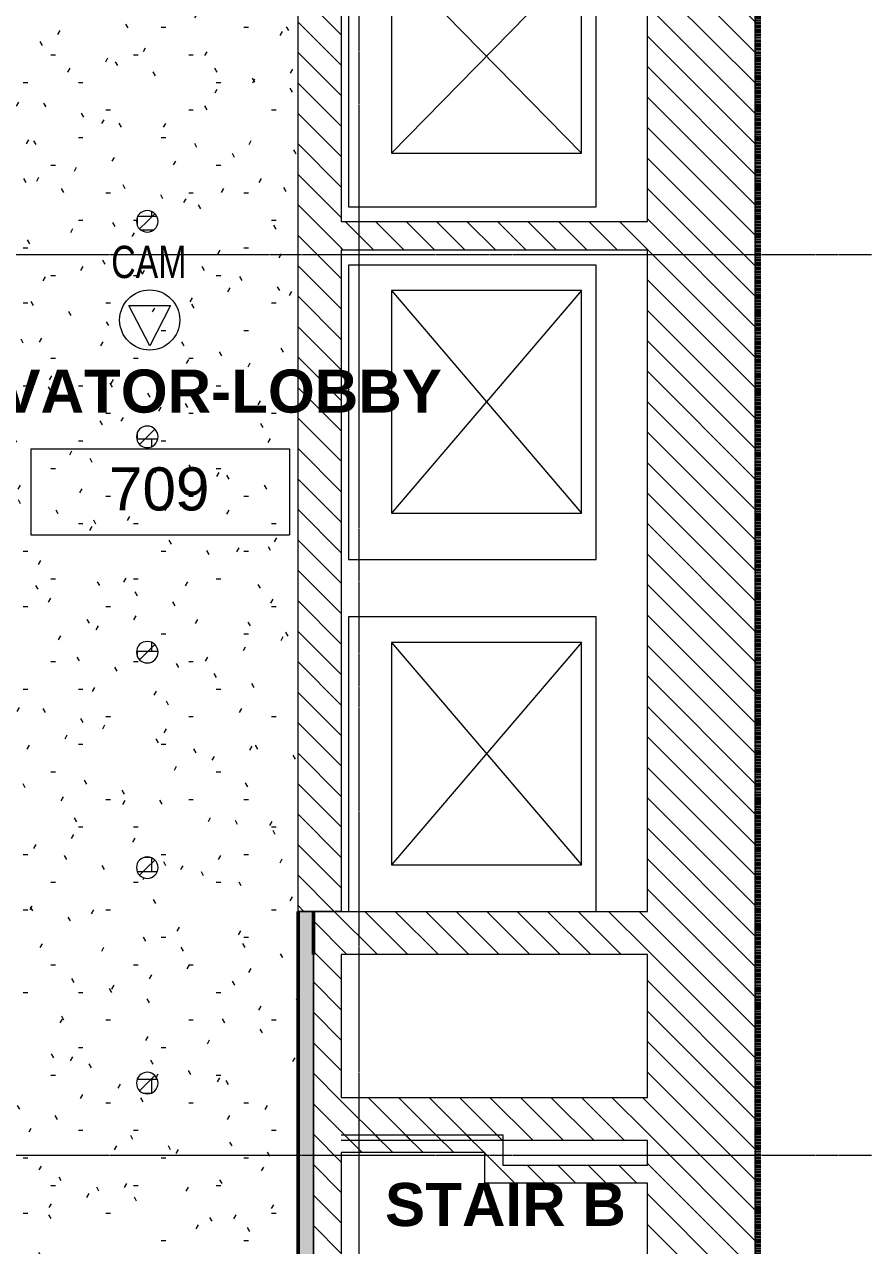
# Model space of a CAD drawing. Header units: inches. Extents: x -956 to 1409, y -1120 to 895.
# Drawn here: x 730 to 965.8, y -1.4 to 338.7 of the extents above; entities that cross this region are included whole.
import ezdxf

# ---------------------------------------------------------------- set-up
doc = ezdxf.new("R2010")
doc.units = ezdxf.units.IN
doc.header["$MEASUREMENT"] = 0
for name, pattern in [('Double Dash 3_8_', [1, 0.375, -0.125, 0.125, -0.125, 0.125, -0.125]), ('Grid Line', [0.875, 0.5, -0.125, 0.125, -0.125]), ('Grid Line 1_2_', [0.875, 0.5, -0.125, 0.125, -0.125]), ('Grid Line 1_4_', [0.4375, 0.25, -0.0625, 0.0625, -0.0625])]:
    doc.linetypes.add(name, pattern=pattern)
for name, color, linetype, lineweight in [('A-ANNO-NOTE', 131, 'Continuous', 9), ('A-AREA-IDEN', 2, 'Continuous', 9), ('A-CLNG', 13, 'Continuous', 13), ('A-CLNG-PATT', 13, 'Continuous', 13), ('A-DETL', 90, 'Continuous', 9), ('A-DETL-GENF', 92, 'Continuous', 13), ('A-WALL', 113, 'Continuous', 13), ('A-WALL-PATT', 111, 'Continuous', 13), ('E-LITE-EQPM', 33, 'Continuous', 9), ('I-WALL', 2, 'Continuous', 13), ('Q-SPCQ', 91, 'Continuous', 13), ('S-GRID', 1, 'Continuous', 9)]:
    doc.layers.add(name, color=color, linetype=linetype, lineweight=lineweight)
doc.styles.add('Arial_1', font='arial.ttf', dxfattribs={"width": 0.75, "height": 9})
doc.styles.add('Arial_2', font='arial.ttf', dxfattribs={"height": 12})
doc.styles.add('Arial_B', font='arialbd.ttf', dxfattribs={"height": 12})
pattern_1 = [(135, (0, 0), (-4.24264, -4.24264), [])]

# ---------------------------------------------------------------- blocks, each defined once
blk = doc.blocks.new('Elevator-Traction-Schindler-3300MRL-Side_Door - 2500 LBS 2-1058248-7TH FLOOR TELECOM RCP')
at = {"layer": 'A-DETL-GENF', "color": 9, "lineweight": 9}
for p, q in [((-27, 26.4375), (27, -26.4375)), ((-27, -26.4375), (27, 26.4375))]:
    blk.add_line(p, q, dxfattribs=at)
at = {"layer": 'Q-SPCQ', "color": 9, "lineweight": 9}
for p, q in [((-34.07874, 30.524114), (-34.07874, -38.475886)), ((41.92126, 30.524114), (-34.07874, 30.524114)), ((41.92126, -38.475886), (41.92126, 30.524114)), ((27, 26.4375), (-27, 26.4375)), ((-27, 26.4375), (-27, -26.4375)), ((27, -26.4375), (27, 26.4375)), ((-27, -26.4375), (27, -26.4375)), ((-34.07874, -38.475886), (41.92126, -38.475886))]:
    blk.add_line(p, q, dxfattribs=at)
blk = doc.blocks.new('Elevator-Traction-Schindler-3300MRL-Side_Door - 2500 LBS-1057707-7TH FLOOR TELECOM RCP')
at = {"layer": 'A-DETL-GENF', "color": 9, "lineweight": 9}
for p, q in [((-31, 26.4375), (31, -26.4375)), ((-31, -26.4375), (31, 26.4375))]:
    blk.add_line(p, q, dxfattribs=at)
at = {"layer": 'Q-SPCQ', "color": 9, "lineweight": 9}
for p, q in [((-38.07874, 30.524114), (-38.07874, -38.475886)), ((43.92126, 30.524114), (-38.07874, 30.524114)), ((43.92126, -38.475886), (43.92126, 30.524114)), ((31, 26.4375), (-31, 26.4375)), ((-31, 26.4375), (-31, -26.4375)), ((31, -26.4375), (31, 26.4375)), ((-31, -26.4375), (31, -26.4375)), ((-38.07874, -38.475886), (43.92126, -38.475886))]:
    blk.add_line(p, q, dxfattribs=at)
blk = doc.blocks.new('FP_30-7TH FLOOR TELECOM RCP')
at = {"layer": 'A-CLNG-PATT', "color": 253}
for p, q in [((761.34, 224.87), (761.34, 223.3)), ((761.22, 223.3), (767.07, 223.3)), ((765.34, 223.3), (765.34, 221.15))]:
    blk.add_line(p, q, dxfattribs=at)
blk = doc.blocks.new('FP_31-7TH FLOOR TELECOM RCP')
at = {"layer": 'A-CLNG-PATT', "color": 253}
for p, q in [((761.19, 164.21), (767.1, 164.21)), ((761.34, 164.21), (761.34, 162.9)), ((765.34, 166.61), (765.34, 164.21))]:
    blk.add_line(p, q, dxfattribs=at)
blk = doc.blocks.new('FP_32-7TH FLOOR TELECOM RCP')
at = {"layer": 'A-CLNG-PATT', "color": 253}
for p, q in [((763.34, 106.77), (764.95, 106.77)), ((765.34, 106.61), (765.34, 102.79)), ((761.38, 102.79), (766.92, 102.79))]:
    blk.add_line(p, q, dxfattribs=at)
blk = doc.blocks.new('FP_33-7TH FLOOR TELECOM RCP')
at = {"layer": 'A-CLNG-PATT', "color": 253}
for p, q in [((761.39, 44.99), (766.91, 44.99)), ((765.34, 44.99), (765.34, 43.01)), ((621.34, 43.13), (621.34, 43.01)), ((621.34, 43.01), (621.34, 42.01)), ((629.34, 43.13), (629.34, 43.01)), ((629.34, 43.01), (629.34, 42.01)), ((763.24, 41.04), (765.05, 41.04)), ((765.34, 43.01), (765.34, 41.15))]:
    blk.add_line(p, q, dxfattribs=at)
blk = doc.blocks.new('FP_36-7TH FLOOR TELECOM RCP')
at = {"layer": 'A-CLNG-PATT', "color": 253}
for p, q in [((765.34, 286.61), (765.34, 285.36)), ((761.34, 284.87), (761.34, 282.9)), ((761.54, 285.36), (766.75, 285.36)), ((762.34, 281.52), (765.96, 281.52)), ((765.34, 281.52), (765.34, 281.15))]:
    blk.add_line(p, q, dxfattribs=at)
blk = doc.blocks.new('7th Floor Vault5 - 7th Floor Vault-3167908-7TH FLOOR TELECOM RCP')
at = {"layer": 'A-CLNG', "color": 9, "lineweight": 9}
for name in ['FP_36-7TH FLOOR TELECOM RCP', 'FP_30-7TH FLOOR TELECOM RCP', 'FP_31-7TH FLOOR TELECOM RCP', 'FP_32-7TH FLOOR TELECOM RCP', 'FP_33-7TH FLOOR TELECOM RCP']:
    blk.add_blockref(name, (0, 0), dxfattribs=at)
blk = doc.blocks.new('Downlight - Recessed Can - 6_ Incandescent - 277V-3276897-7TH FLOOR TELECOM RCP')
at = {"layer": 'E-LITE-EQPM', "color": 9}
for q in [(-2.12, -2.12), (2.12, 2.12)]:
    blk.add_line((0, 0), q, dxfattribs=at)
for start, end in [(360, 180), (180, 360)]:
    blk.add_arc((0, 0), 3, start, end, dxfattribs=at)
blk = doc.blocks.new('18433_1 - AEO NY - CENTRAL_rvt-1-7TH FLOOR TELECOM RCP')
at = {"layer": 'A-CLNG-PATT'}
h = blk.add_hatch(dxfattribs=at)
h.set_pattern_fill('FP_12', color=253, style=0, pattern_type=2)
h.set_pattern_definition([(0, (0, 0), (30.72, 7.68), [1.267, -21.773, 1.267, -21.773, -122.88]), (0, (0, 0), (30.72, 7.68), [-46.08, 1.267, -44.813, 1.267, -21.773, -53.76]), (0, (0, 0), (30.72, 7.68), [-115.2, 1.267, -14.093, 1.267, -37.133]), (120, (11.52, 3.84), (-22.011075, 22.7643), [1.267, -21.773, 1.267, -21.773, -122.88]), (120, (11.52, 3.84), (-22.011075, 22.7643), [-46.08, 1.267, -44.813, 1.267, -21.773, -53.76]), (120, (11.52, 3.84), (-22.011075, 22.7643), [-115.2, 1.267, -14.093, 1.267, -37.133]), (240, (15.36, 19.2), (-8.708925, -30.4443), [1.267, -21.773, 1.267, -21.773, -122.88]), (240, (15.36, 19.2), (-8.708925, -30.4443), [-46.08, 1.267, -44.813, 1.267, -21.773, -53.76]), (240, (15.36, 19.2), (-8.708925, -30.4443), [-115.2, 1.267, -14.093, 1.267, -37.133])])
h.paths.add_polyline_path([(797.65, -48.37), (798.15, -48.37), (798.15, -20.37), (806.15, -20.37), (806.15, 520.13), (722.15, 520.13), (722.15, 386.72), (728.15, 386.72), (728.15, 338.72), (722.15, 338.72), (722.15, 206.72), (728.15, 206.72), (728.15, 158.72), (722.15, 158.72), (722.15, -48.37), (795.84, -48.37)], flags=0)
h.paths.add_polyline_path([(764.15, -19.12), (763.37, -19.02), (762.65, -18.72), (762.03, -18.24), (761.55, -17.62), (761.25, -16.9), (761.15, -16.12), (761.25, -15.34), (761.55, -14.62), (762.03, -14), (762.65, -13.52), (763.37, -13.22), (764.15, -13.12), (764.92, -13.22), (765.65, -13.52), (766.27, -14), (766.75, -14.62), (767.05, -15.34), (767.15, -16.12), (767.05, -16.9), (766.75, -17.62), (766.27, -18.24), (765.65, -18.72), (764.92, -19.02)], flags=0)
h.paths.add_polyline_path([(764.15, 40.88), (763.37, 40.98), (762.65, 41.28), (762.03, 41.76), (761.55, 42.38), (761.25, 43.1), (761.15, 43.88), (761.25, 44.66), (761.55, 45.38), (762.03, 46), (762.65, 46.48), (763.37, 46.78), (764.15, 46.88), (764.92, 46.78), (765.65, 46.48), (766.27, 46), (766.75, 45.38), (767.05, 44.66), (767.15, 43.88), (767.05, 43.1), (766.75, 42.38), (766.27, 41.76), (765.65, 41.28), (764.92, 40.98)], flags=0)
h.paths.add_polyline_path([(764.15, 100.88), (763.37, 100.98), (762.65, 101.28), (762.03, 101.76), (761.55, 102.38), (761.25, 103.1), (761.15, 103.88), (761.25, 104.66), (761.55, 105.38), (762.03, 106), (762.65, 106.48), (763.37, 106.78), (764.15, 106.88), (764.92, 106.78), (765.65, 106.48), (766.27, 106), (766.75, 105.38), (767.05, 104.66), (767.15, 103.88), (767.05, 103.1), (766.75, 102.38), (766.27, 101.76), (765.65, 101.28), (764.92, 100.98)], flags=0)
h.paths.add_polyline_path([(764.15, 160.88), (763.37, 160.98), (762.65, 161.28), (762.03, 161.76), (761.55, 162.38), (761.25, 163.1), (761.15, 163.88), (761.25, 164.66), (761.55, 165.38), (762.03, 166), (762.65, 166.48), (763.37, 166.78), (764.15, 166.88), (764.92, 166.78), (765.65, 166.48), (766.27, 166), (766.75, 165.38), (767.07, 164.5), (767.15, 163.88), (767.05, 163.1), (766.75, 162.38), (766.27, 161.76), (765.65, 161.28), (764.92, 160.98)], flags=0)
h.paths.add_polyline_path([(764.15, 220.88), (763.37, 220.98), (762.65, 221.28), (762.03, 221.76), (761.55, 222.38), (761.25, 223.1), (761.15, 223.88), (761.25, 224.66), (761.55, 225.38), (762.03, 226), (762.65, 226.48), (763.37, 226.78), (764.15, 226.88), (764.92, 226.78), (765.65, 226.48), (766.27, 226), (766.75, 225.38), (767.05, 224.66), (767.15, 223.88), (767.05, 223.1), (766.75, 222.38), (766.27, 221.76), (765.65, 221.28), (764.92, 220.98)], flags=0)
h.paths.add_polyline_path([(764.15, 280.88), (763.37, 280.98), (762.65, 281.28), (762.03, 281.76), (761.55, 282.38), (761.25, 283.1), (761.15, 283.88), (761.25, 284.66), (761.55, 285.38), (762.03, 286), (762.65, 286.48), (763.37, 286.78), (764.15, 286.88), (764.92, 286.78), (765.65, 286.48), (766.27, 286), (766.75, 285.38), (767.05, 284.66), (767.15, 283.88), (767.05, 283.1), (766.75, 282.38), (766.27, 281.76), (765.65, 281.28), (764.92, 280.98)], flags=0)
h.paths.add_polyline_path([(764.15, 340.88), (763.37, 340.98), (762.65, 341.28), (762.03, 341.76), (761.55, 342.38), (761.25, 343.1), (761.15, 343.88), (761.25, 344.66), (761.55, 345.38), (762.03, 346), (762.65, 346.48), (763.37, 346.78), (764.15, 346.88), (764.92, 346.78), (765.65, 346.48), (766.27, 346), (766.75, 345.38), (767.05, 344.66), (767.15, 343.88), (767.05, 343.1), (766.75, 342.38), (766.27, 341.76), (765.65, 341.28), (764.92, 340.98)], flags=0)
h.paths.add_polyline_path([(764.15, 400.88), (763.37, 400.98), (762.65, 401.28), (762.03, 401.76), (761.55, 402.38), (761.25, 403.1), (761.15, 403.88), (761.25, 404.66), (761.55, 405.38), (762.03, 406), (762.65, 406.48), (763.37, 406.78), (764.15, 406.88), (764.92, 406.78), (765.65, 406.48), (766.27, 406), (766.75, 405.38), (767.05, 404.66), (767.15, 403.88), (767.05, 403.1), (766.75, 402.38), (766.27, 401.76), (765.65, 401.28), (764.92, 400.98)], flags=0)
h.paths.add_polyline_path([(764.15, 460.88), (763.37, 460.98), (762.65, 461.28), (762.03, 461.76), (761.55, 462.38), (761.25, 463.1), (761.15, 463.88), (761.25, 464.66), (761.55, 465.38), (762.03, 466), (762.65, 466.48), (763.37, 466.78), (764.15, 466.88), (764.92, 466.78), (765.65, 466.48), (766.27, 466), (766.75, 465.38), (767.05, 464.66), (767.15, 463.88), (767.05, 463.1), (766.75, 462.38), (766.27, 461.76), (765.65, 461.28), (764.92, 460.98)], flags=0)
at = {"layer": 'A-WALL-PATT', "lineweight": 9}
h = blk.add_hatch(dxfattribs=at)
h.set_pattern_fill('FP_1', color=9, style=0, pattern_type=2)
h.set_pattern_definition(pattern_1)
h.paths.add_polyline_path([(933.4, -243.24), (933.4, 797.38), (903.4, 797.38), (903.4, -243.24)], flags=0)
h = blk.add_hatch(dxfattribs=at)
h.set_pattern_fill('FP_1', color=9, style=0, pattern_type=2)
h.set_pattern_definition(pattern_1)
h.paths.add_polyline_path([(806.15, 91.71), (818.15, 91.71), (818.15, 468.96), (806.15, 468.96), (806.15, 95.24)], flags=0)
h = blk.add_hatch(dxfattribs=at)
h.set_pattern_fill('FP_1', color=9, style=0, pattern_type=2)
h.set_pattern_definition(pattern_1)
h.paths.add_polyline_path([(903.4, 275.88), (903.4, 283.88), (818.15, 283.88), (818.15, 275.88), (877.14, 275.88)], flags=0)
at = {"layer": 'A-WALL-PATT'}
blk.add_hatch(color=253, dxfattribs=at).paths.add_polyline_path([(806.15, -20.37), (810.4, -20.37), (810.4, 91.71), (806.15, 91.71), (806.15, -8.65)], flags=0)
at = {"layer": 'A-WALL-PATT', "lineweight": 9}
h = blk.add_hatch(dxfattribs=at)
h.set_pattern_fill('FP_1', color=9, style=0, pattern_type=2)
h.set_pattern_definition(pattern_1)
h.paths.add_polyline_path([(877.14, 79.71), (903.4, 79.71), (903.4, 91.71), (810.4, 91.71), (810.4, 79.71), (836.49, 79.71)], flags=0)
h = blk.add_hatch(dxfattribs=at)
h.set_pattern_fill('FP_1', color=9, style=0, pattern_type=2)
h.set_pattern_definition(pattern_1)
h.paths.add_polyline_path([(810.15, -143.99), (818.15, -143.99), (818.15, 79.71), (810.4, 79.71), (810.4, -20.37), (810.15, -20.37), (810.15, -112.53)], flags=0)
h = blk.add_hatch(dxfattribs=at)
h.set_pattern_fill('FP_1', color=9, style=0, pattern_type=2)
h.set_pattern_definition(pattern_1)
h.paths.add_polyline_path([(877.14, 27.88), (903.4, 27.88), (903.4, 39.88), (818.15, 39.88), (818.15, 27.88), (836.49, 27.88)], flags=0)
h = blk.add_hatch(dxfattribs=at)
h.set_pattern_fill('FP_1', color=9, style=0, pattern_type=2)
h.set_pattern_definition(pattern_1)
h.paths.add_polyline_path([(858.15, 24.51), (858.15, 29.51), (818.15, 29.51), (818.15, 24.51), (836.49, 24.51)], flags=0)
h = blk.add_hatch(dxfattribs=at)
h.set_pattern_fill('FP_1', color=9, style=0, pattern_type=2)
h.set_pattern_definition(pattern_1)
h.paths.add_polyline_path([(858.15, 16.01), (863.15, 16.01), (863.15, 29.51), (858.15, 29.51), (858.15, 24.51)], flags=0)
h = blk.add_hatch(dxfattribs=at)
h.set_pattern_fill('FP_1', color=9, style=0, pattern_type=2)
h.set_pattern_definition(pattern_1)
h.paths.add_polyline_path([(903.4, 16.01), (903.4, 21.01), (863.15, 21.01), (863.15, 16.01), (877.14, 16.01)], flags=0)
at = {"layer": 'A-CLNG', "color": 253}
for centre, start, end in [((764.15, 283.88), 0, 180), ((764.15, 283.88), 180, 0), ((764.15, 223.88), 0, 180), ((764.15, 223.88), 180, 0), ((764.15, 163.88), 0, 180), ((764.15, 163.88), 180, 360), ((764.15, 103.88), 0, 180), ((764.15, 103.88), 180, 360), ((764.15, 43.88), 0, 180), ((764.15, 43.88), 180, 360)]:
    blk.add_arc(centre, 3, start, end, dxfattribs=at)
at = {"layer": 'A-WALL', "color": 53, "lineweight": 20}
for p, q in [((933.4, 797.38), (933.4, -243.24)), ((806.15, 91.71), (806.15, 468.96)), ((818.15, 367.63), (818.15, 283.88)), ((903.4, 283.88), (903.4, 367.63)), ((818.15, 283.88), (903.4, 283.88)), ((903.4, 275.88), (818.15, 275.88)), ((818.15, 275.88), (818.15, 91.71)), ((903.4, 91.71), (903.4, 275.88)), ((818.15, 91.71), (810.4, 91.71)), ((810.4, 79.71), (810.4, 91.71)), ((810.4, 91.71), (820.15, 91.71)), ((889.15, 91.71), (903.4, 91.71)), ((818.15, 79.71), (818.15, 39.88)), ((903.4, 79.71), (818.15, 79.71)), ((903.4, 39.88), (903.4, 79.71)), ((818.15, 39.88), (903.4, 39.88)), ((903.4, 27.88), (818.15, 27.88)), ((903.4, 21.01), (903.4, 27.88)), ((818.15, 24.51), (818.15, -143.99)), ((903.4, -143.99), (903.4, 16.01))]:
    blk.add_line(p, q, dxfattribs=at)
at = {"layer": 'A-WALL', "color": 9, "lineweight": 9}
for p, q in [((810.4, 91.71), (806.15, 91.71)), ((810.4, -20.37), (810.4, 79.71))]:
    blk.add_line(p, q, dxfattribs=at)
at = {"layer": 'I-WALL', "color": 133, "lineweight": 50}
for p, q in [((806.15, -20.37), (806.15, 91.71)), ((810.4, 91.71), (810.4, 79.71))]:
    blk.add_line(p, q, dxfattribs=at)
at = {"layer": 'I-WALL', "color": 253}
for p, q in [((806.15, 91.71), (810.4, 91.71)), ((810.4, 79.71), (810.4, -20.37))]:
    blk.add_line(p, q, dxfattribs=at)
at = {"layer": 'I-WALL', "color": 53, "lineweight": 20}
for p, q in [((818.15, 29.51), (858.15, 29.51)), ((858.15, 29.51), (863.15, 29.51)), ((863.15, 29.51), (863.15, 21.01)), ((858.15, 24.51), (818.15, 24.51)), ((858.15, 16.01), (858.15, 24.51)), ((863.15, 21.01), (903.4, 21.01)), ((863.15, 16.01), (858.15, 16.01)), ((903.4, 16.01), (863.15, 16.01))]:
    blk.add_line(p, q, dxfattribs=at)
at = {"layer": 'S-GRID', "linetype": 'Grid Line 1_4_'}
for p, q in [((823.15, -423.37), (823.15, 870.85)), ((965.79, 274.51), (-931.82, 274.51)), ((965.79, 23.76), (-931.82, 23.76))]:
    blk.add_line(p, q, dxfattribs=at)
at = {"color": 9, "lineweight": 9}
for name, p in [('7th Floor Vault5 - 7th Floor Vault-3167908-7TH FLOOR TELECOM RCP', (0, 0)), ('Downlight - Recessed Can - 6_ Incandescent - 277V-3276897-7TH FLOOR TELECOM RCP', (764.15, 283.88)), ('Downlight - Recessed Can - 6_ Incandescent - 277V-3276897-7TH FLOOR TELECOM RCP', (764.15, 223.88)), ('Downlight - Recessed Can - 6_ Incandescent - 277V-3276897-7TH FLOOR TELECOM RCP', (764.15, 163.88)), ('Downlight - Recessed Can - 6_ Incandescent - 277V-3276897-7TH FLOOR TELECOM RCP', (764.15, 103.88)), ('Downlight - Recessed Can - 6_ Incandescent - 277V-3276897-7TH FLOOR TELECOM RCP', (764.15, 43.88))]:
    blk.add_blockref(name, p, dxfattribs=at)
at = {"color": 9, "lineweight": 9, "rotation": 270.0000000000004}
for name, p in [('Elevator-Traction-Schindler-3300MRL-Side_Door - 2500 LBS 2-1058248-7TH FLOOR TELECOM RCP', (858.62, 329.88)), ('Elevator-Traction-Schindler-3300MRL-Side_Door - 2500 LBS-1057707-7TH FLOOR TELECOM RCP', (858.62, 233.63)), ('Elevator-Traction-Schindler-3300MRL-Side_Door - 2500 LBS-1057707-7TH FLOOR TELECOM RCP', (858.62, 135.63))]:
    blk.add_blockref(name, p, dxfattribs=at)
blk = doc.blocks.new('5649_structural model_2019_rvt-1-7TH FLOOR TELECOM RCP')
at = {"layer": 'S-GRID', "linetype": 'Grid Line', "lineweight": 13}
for p, q in [((823.15, -327.37), (823.15, 774.85)), ((869.79, 274.51), (-835.82, 274.51)), ((869.79, 23.76), (-835.82, 23.76))]:
    blk.add_line(p, q, dxfattribs=at)
at = {"layer": 'S-GRID', "linetype": 'Grid Line 1_2_', "lineweight": 13}
for p, q in [((965.79, 274.51), (869.79, 274.51)), ((965.79, 23.76), (869.79, 23.76))]:
    blk.add_line(p, q, dxfattribs=at)
blk = doc.blocks.new('Room Tag - Room Tag-84095-7TH FLOOR TELECOM RCP')
at = {"layer": 'A-AREA-IDEN'}
for p, q in [((-0.375, -0.0625), (-0.375, -0.3125)), ((-0.375, -0.0625), (0.375, -0.0625)), ((0.375, -0.0625), (0.375, -0.3125)), ((-0.375, -0.3125), (0.375, -0.3125))]:
    blk.add_line(p, q, dxfattribs=at)

msp = doc.modelspace()

# ---------------------------------------------------------------- linework, layer by layer
at = {"layer": 'A-ANNO-NOTE', "lineweight": 20}
for p, q in [((759.04, 260.43), (770.65, 260.43)), ((764.84, 249.18), (759.04, 260.43)), ((770.65, 260.43), (764.84, 249.18))]:
    msp.add_line(p, q, dxfattribs=at)
at = {"layer": 'A-ANNO-NOTE'}
msp.add_circle((764.84, 256.4), 8.37, dxfattribs=at)
at = {"layer": 'A-DETL', "linetype": 'Double Dash 3_8_', "lineweight": 140}
msp.add_line((934.11, -243.24), (934.11, 843.38), dxfattribs=at)

# ---------------------------------------------------------------- block references
at = {"lineweight": 5}
for name in ['18433_1 - AEO NY - CENTRAL_rvt-1-7TH FLOOR TELECOM RCP', '5649_structural model_2019_rvt-1-7TH FLOOR TELECOM RCP']:
    msp.add_blockref(name, (0, 0), dxfattribs=at)
at = {"layer": 'A-AREA-IDEN', "xscale": 95.99999999999994, "yscale": 95.99999999999994, "zscale": 95.99999999999994}
msp.add_blockref('Room Tag - Room Tag-84095-7TH FLOOR TELECOM RCP', (767.78, 226.54), dxfattribs=at)

# ---------------------------------------------------------------- texts
at = {"layer": 'A-ANNO-NOTE', "insert": (754.12, 277.08), "char_height": 9, "width": 25.9065, "attachment_point": 1, "style": 'Arial_1'}
msp.add_mtext('CAM', dxfattribs=at)
at = {"layer": 'A-AREA-IDEN', "char_height": 12, "attachment_point": 1}
for s, insert, width, style in [('ELEVATOR-LOBBY', (690.67, 242.61), 186.648, 'Arial_B'), ('709', (753.5, 215.36), 33.633, 'Arial_2'), ('STAIR B', (830.34, 16.07), 79.992, 'Arial_B')]:
    msp.add_mtext(s, dxfattribs=dict(at, insert=insert, width=width, style=style))

doc.saveas('drawing.dxf')
